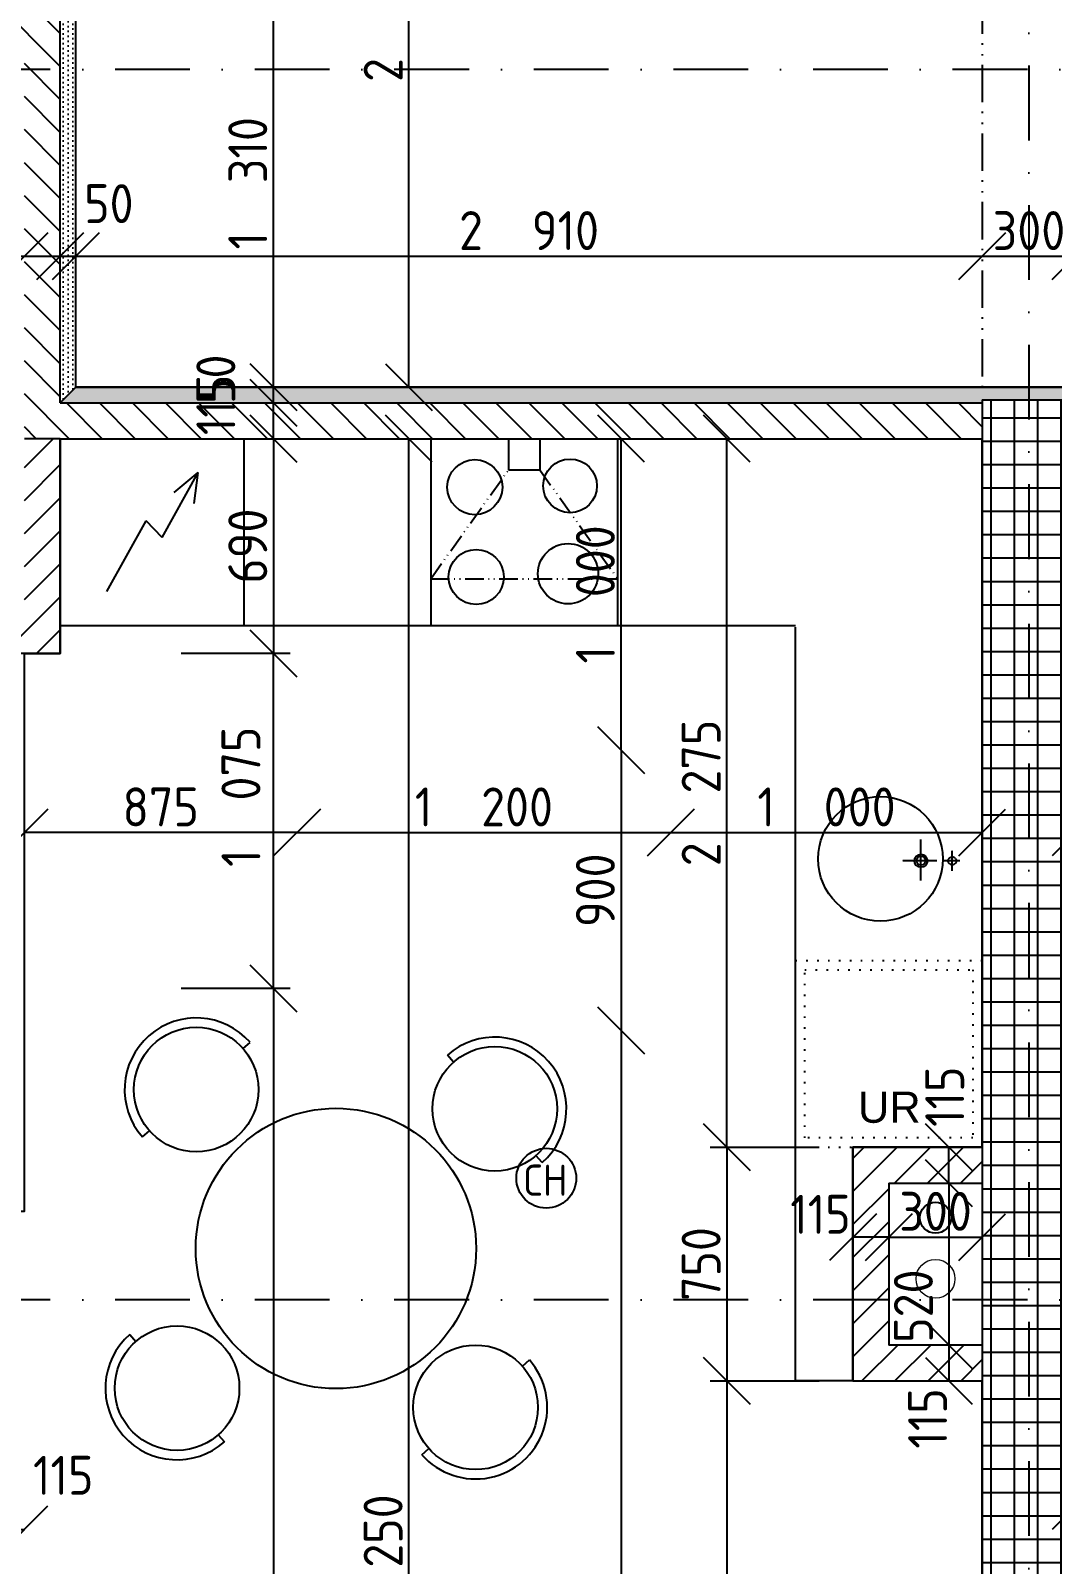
# Model space of a CAD drawing. Extents: x 4511820 to 5180432, y -1526536 to -944957.
# Drawn here: x 5112817 to 5116097, y -1295609 to -1290685 of the extents above; entities that cross this region are included whole.
import ezdxf

# ---------------------------------------------------------------- set-up
doc = ezdxf.new("R2010")
doc.units = 0
doc.header["$MEASUREMENT"] = 0
for name, pattern in [('ACAD_ISO07W100', [3.5, 0.5, -3]), ('ACAD_ISO12W100', [22, 12, -3, 0.5, -3, 0.5, -3]), ('BODKOCIARKOVANA_3', [5.6, 3, -1.3, 0, -1.3]), ('DASHED', [0.75, 0.5, -0.25])]:
    doc.linetypes.add(name, pattern=pattern)
doc.layers.get('0').update_dxf_attribs({"linetype": 'CONTINUOUS'})
doc.layers.get('Defpoints').update_dxf_attribs({"color": 61, "linetype": 'CONTINUOUS'})
for name, color, linetype in [('KÓTY', 4, 'CONTINUOUS'), ('MÚRY', 1, 'CONTINUOUS'), ('osi', 253, 'CONTINUOUS'), ('Plochy', 41, 'CONTINUOUS'), ('TENKÁ', 7, 'CONTINUOUS'), ('ZARIADENIE', 47, 'CONTINUOUS'), ('ZARIADENIE1', 145, 'CONTINUOUS'), ('ZZ-chladenie', 133, 'CONTINUOUS'), ('zz-vetr', 52, 'CONTINUOUS'), ('ŠRAFY', 82, 'CONTINUOUS')]:
    doc.layers.add(name, color=color, linetype=linetype)
doc.layers.add('zz-kanal-splaskova', color=37, linetype='CONTINUOUS', lineweight=18)
doc.styles.add('ARIAL', font='arial.ttf')
doc.styles.add('STYLE1', font='isocp.shx')
doc.dimstyles.new('STANDARD-50', dxfattribs={"dimtxt": 125, "dimasz": 150, "dimexe": 10, "dimexo": 200, "dimgap": 20, "dimtad": 1, "dimdsep": 46, "dimlunit": 6, "dimtxsty": 'STYLE1', "dimblk1": 'OBLIQUE', "dimblk2": 'OBLIQUE', "dimsah": 1, "dimcen": 2.5, "dimse1": 1, "dimse2": 1, "dimadec": 0, "dimazin": 0, "dimtfac": 1, "dimtmove": 1, "dimatfit": 3, "dimldrblk": 'OBLIQUE', "dimfxl": 1, "dimtolj": 1, "dimtzin": 0, "dimarcsym": 0})
pattern_1 = [(45, (515270.5, 128041), (-53.0330086, 53.0330086), [])]

# ---------------------------------------------------------------- blocks, each defined once
blk = doc.blocks.new('stol kruh')
at = {"layer": 'ZARIADENIE', "ltscale": 0.25}
for p, q in [((4441014, -1342243.9), (4441036.5, -1342224.1)), ((4441690.1, -1342287.3), (4441670.3, -1342264.8)), ((4440690.9, -1342527.6), (4440713.4, -1342507.8)), ((4441974.3, -1342610), (4441954.5, -1342587.5)), ((4440650.1, -1343161.8), (4440670, -1343184.3)), ((4441910.8, -1343263.8), (4441933.3, -1343244)), ((4440934.3, -1343484.5), (4440954.1, -1343507)), ((4441588.1, -1343548), (4441610.6, -1343528.2))]:
    blk.add_line(p, q, dxfattribs=at)
for centre, radius in [((4440863.7, -1342375.8), 200), ((4441822.3, -1342437.4), 200), ((4441312.2, -1342885.9), 450), ((4440802.1, -1343334.4), 200), ((4441760.7, -1343396), 200)]:
    blk.add_circle(centre, radius, dxfattribs=at)
for centre, start, end in [((4440863.7, -1342375.8), 41.2828, 221.2828), ((4441822.3, -1342437.4), 311.3675, 131.3675), ((4440802.1, -1343334.4), 131.3675, 311.3675), ((4441760.7, -1343396), 221.3675, 41.3675)]:
    blk.add_arc(centre, 230, start, end, dxfattribs=at)
blk = doc.blocks.new('_OBLIQUE')
at = {"color": 0, "linetype": 'ByBlock'}
blk.add_line((-0.5, -0.5), (0.5, 0.5), dxfattribs=at)
blk = doc.blocks.new('*D25079')
at = {"layer": 'Defpoints', "color": 0}
for p in [(5110547.5, -1291409.5), (5112797.5, -1291409.5), (5112797.5, -1291409.5)]:
    blk.add_point(p, dxfattribs=at)
at = {"layer": 'KÓTY', "color": 0, "lineweight": -2}
blk.add_line((5110547.5, -1291409.5), (5112797.5, -1291409.5), dxfattribs=at)
at = {"layer": 'KÓTY', "color": 0, "linetype": 'ByBlock', "lineweight": -2, "xscale": 150, "yscale": 150, "zscale": 150, "rotation": 180}
blk.add_blockref('_OBLIQUE', (5110547.5, -1291409.5), dxfattribs=at)
at = {"layer": 'KÓTY', "color": 0, "linetype": 'ByBlock', "lineweight": -2, "xscale": 150, "yscale": 150, "zscale": 150}
blk.add_blockref('_OBLIQUE', (5112797.5, -1291409.5), dxfattribs=at)
at = {"layer": 'KÓTY', "color": 0, "insert": (5111672.5, -1291327), "char_height": 125, "attachment_point": 5, "style": 'STYLE1'}
blk.add_mtext('\\A1;2ﾠ250', dxfattribs=at)
blk = doc.blocks.new('*D25080')
at = {"layer": 'Defpoints', "color": 0}
for p in [(5112797.5, -1291409.5), (5112912.5, -1291409.5), (5112912.5, -1291409.5)]:
    blk.add_point(p, dxfattribs=at)
at = {"layer": 'KÓTY', "color": 0, "lineweight": -2}
blk.add_line((5112797.5, -1291409.5), (5112912.5, -1291409.5), dxfattribs=at)
at = {"layer": 'KÓTY', "color": 0, "linetype": 'ByBlock', "lineweight": -2, "xscale": 150, "yscale": 150, "zscale": 150, "rotation": 180}
blk.add_blockref('_OBLIQUE', (5112797.5, -1291409.5), dxfattribs=at)
at = {"layer": 'KÓTY', "color": 0, "linetype": 'ByBlock', "lineweight": -2, "xscale": 150, "yscale": 150, "zscale": 150}
blk.add_blockref('_OBLIQUE', (5112912.5, -1291409.5), dxfattribs=at)
at = {"layer": 'KÓTY', "color": 0, "insert": (5112603, -1291272.5), "char_height": 125, "attachment_point": 5, "style": 'STYLE1'}
blk.add_mtext('\\A1;115', dxfattribs=at)
blk = doc.blocks.new('*D25081')
at = {"layer": 'Defpoints', "color": 0}
for p in [(5112912.5, -1291409.5), (5112962.5, -1291409.5), (5112962.5, -1291409.5)]:
    blk.add_point(p, dxfattribs=at)
at = {"layer": 'KÓTY', "color": 0, "lineweight": -2}
blk.add_line((5112912.5, -1291409.5), (5112962.5, -1291409.5), dxfattribs=at)
at = {"layer": 'KÓTY', "color": 0, "linetype": 'ByBlock', "lineweight": -2, "xscale": 150, "yscale": 150, "zscale": 150, "rotation": 180}
blk.add_blockref('_OBLIQUE', (5112912.5, -1291409.5), dxfattribs=at)
at = {"layer": 'KÓTY', "color": 0, "linetype": 'ByBlock', "lineweight": -2, "xscale": 150, "yscale": 150, "zscale": 150}
blk.add_blockref('_OBLIQUE', (5112962.5, -1291409.5), dxfattribs=at)
at = {"layer": 'KÓTY', "color": 0, "insert": (5113068.5, -1291240.5), "char_height": 125, "attachment_point": 5, "style": 'STYLE1'}
blk.add_mtext('\\A1;50', dxfattribs=at)
blk = doc.blocks.new('*D25082')
at = {"layer": 'Defpoints', "color": 0}
for p in [(5112962.5, -1291409.5), (5115872.5, -1291409.5), (5115872.5, -1291409.5)]:
    blk.add_point(p, dxfattribs=at)
at = {"layer": 'KÓTY', "color": 0, "lineweight": -2}
blk.add_line((5112962.5, -1291409.5), (5115872.5, -1291409.5), dxfattribs=at)
at = {"layer": 'KÓTY', "color": 0, "linetype": 'ByBlock', "lineweight": -2, "xscale": 150, "yscale": 150, "zscale": 150, "rotation": 180}
blk.add_blockref('_OBLIQUE', (5112962.5, -1291409.5), dxfattribs=at)
at = {"layer": 'KÓTY', "color": 0, "linetype": 'ByBlock', "lineweight": -2, "xscale": 150, "yscale": 150, "zscale": 150}
blk.add_blockref('_OBLIQUE', (5115872.5, -1291409.5), dxfattribs=at)
at = {"layer": 'KÓTY', "color": 0, "insert": (5114417.5, -1291327), "char_height": 125, "attachment_point": 5, "style": 'STYLE1'}
blk.add_mtext('\\A1;2ﾠ910', dxfattribs=at)
blk = doc.blocks.new('*D25083')
at = {"layer": 'Defpoints', "color": 0}
for p in [(5115872.5, -1291409.5), (5116172.5, -1291409.5), (5116172.5, -1291409.5)]:
    blk.add_point(p, dxfattribs=at)
at = {"layer": 'KÓTY', "color": 0, "lineweight": -2}
blk.add_line((5115872.5, -1291409.5), (5116172.5, -1291409.5), dxfattribs=at)
at = {"layer": 'KÓTY', "color": 0, "linetype": 'ByBlock', "lineweight": -2, "xscale": 150, "yscale": 150, "zscale": 150, "rotation": 180}
blk.add_blockref('_OBLIQUE', (5115872.5, -1291409.5), dxfattribs=at)
at = {"layer": 'KÓTY', "color": 0, "linetype": 'ByBlock', "lineweight": -2, "xscale": 150, "yscale": 150, "zscale": 150}
blk.add_blockref('_OBLIQUE', (5116172.5, -1291409.5), dxfattribs=at)
at = {"layer": 'KÓTY', "color": 0, "insert": (5116022.5, -1291327), "char_height": 125, "attachment_point": 5, "style": 'STYLE1'}
blk.add_mtext('\\A1;300', dxfattribs=at)
blk = doc.blocks.new('*D25140')
at = {"layer": 'Defpoints', "color": 0}
for p in [(5114031.5, -1291995.2), (5114868.5, -1291995.2), (5114868.5, -1299245.2)]:
    blk.add_point(p, dxfattribs=at)
at = {"layer": 'KÓTY', "color": 0, "lineweight": -2}
blk.add_line((5114031.5, -1299245.2), (5114031.5, -1291995.2), dxfattribs=at)
at = {"layer": 'KÓTY', "color": 0, "linetype": 'ByBlock', "lineweight": -2, "xscale": 150, "yscale": 150, "zscale": 150}
for p, rotation in [((5114031.5, -1291995.2), 90), ((5114031.5, -1299245.2), 270)]:
    blk.add_blockref('_OBLIQUE', p, dxfattribs=dict(at, rotation=rotation))
at = {"layer": 'KÓTY', "color": 0, "insert": (5113949, -1295620.2), "char_height": 125, "attachment_point": 5, "rotation": 90, "style": 'STYLE1'}
blk.add_mtext('\\A1;7ﾠ250', dxfattribs=at)
blk = doc.blocks.new('*D25141')
at = {"layer": 'Defpoints', "color": 0}
for p in [(5114031.5, -1289385.2), (5114031.5, -1289385.2), (5114031.5, -1291830.2)]:
    blk.add_point(p, dxfattribs=at)
at = {"layer": 'KÓTY', "color": 0, "lineweight": -2}
blk.add_line((5114031.5, -1291830.2), (5114031.5, -1289385.2), dxfattribs=at)
at = {"layer": 'KÓTY', "color": 0, "linetype": 'ByBlock', "lineweight": -2, "xscale": 150, "yscale": 150, "zscale": 150}
for p, rotation in [((5114031.5, -1289385.2), 90), ((5114031.5, -1291830.2), 270)]:
    blk.add_blockref('_OBLIQUE', p, dxfattribs=dict(at, rotation=rotation))
at = {"layer": 'KÓTY', "color": 0, "insert": (5113949, -1290607.7), "char_height": 125, "attachment_point": 5, "rotation": 90, "style": 'STYLE1'}
blk.add_mtext('\\A1;2ﾠ445', dxfattribs=at)
blk = doc.blocks.new('*D25155')
at = {"layer": 'Defpoints', "color": 0}
for p in [(5112750, -1293760.2), (5112870, -1299245.2), (5113597, -1299245.2)]:
    blk.add_point(p, dxfattribs=at)
at = {"layer": 'KÓTY', "color": 0, "lineweight": -2}
blk.add_line((5113597, -1293760.2), (5113597, -1299245.2), dxfattribs=at)
at = {"layer": 'KÓTY', "color": 0, "linetype": 'ByBlock', "lineweight": -2, "xscale": 150, "yscale": 150, "zscale": 150}
for p, rotation in [((5113597, -1293760.2), 90), ((5113597, -1299245.2), 270)]:
    blk.add_blockref('_OBLIQUE', p, dxfattribs=dict(at, rotation=rotation))
at = {"layer": 'KÓTY', "color": 0, "insert": (5113514.5, -1296502.7), "char_height": 125, "attachment_point": 5, "rotation": 90, "style": 'STYLE1'}
blk.add_mtext('\\A1;5ﾠ485', dxfattribs=at)
blk = doc.blocks.new('*D25156')
at = {"layer": 'Defpoints', "color": 0}
for p in [(5112797.5, -1292685.2), (5113597, -1292685.2), (5112797.5, -1293760.2)]:
    blk.add_point(p, dxfattribs=at)
at = {"layer": 'KÓTY', "color": 0, "lineweight": -2}
blk.add_line((5113597, -1293760.2), (5113597, -1292685.2), dxfattribs=at)
at = {"layer": 'KÓTY', "color": 0, "linetype": 'ByBlock', "lineweight": -2, "xscale": 150, "yscale": 150, "zscale": 150}
for p, rotation in [((5113597, -1292685.2), 90), ((5113597, -1293760.2), 270)]:
    blk.add_blockref('_OBLIQUE', p, dxfattribs=dict(at, rotation=rotation))
at = {"layer": 'KÓTY', "color": 0, "insert": (5113492.5, -1293145), "char_height": 125, "attachment_point": 5, "rotation": 90, "style": 'STYLE1'}
blk.add_mtext('\\A1;1ﾠ075', dxfattribs=at)
blk = doc.blocks.new('*D25157')
at = {"layer": 'Defpoints', "color": 0}
for p in [(5112912.5, -1291995.2), (5112912.5, -1292685.2), (5113597, -1292685.2)]:
    blk.add_point(p, dxfattribs=at)
at = {"layer": 'KÓTY', "color": 0, "lineweight": -2}
blk.add_line((5113597, -1291995.2), (5113597, -1292685.2), dxfattribs=at)
at = {"layer": 'KÓTY', "color": 0, "linetype": 'ByBlock', "lineweight": -2, "xscale": 150, "yscale": 150, "zscale": 150}
for p, rotation in [((5113597, -1291995.2), 90), ((5113597, -1292685.2), 270)]:
    blk.add_blockref('_OBLIQUE', p, dxfattribs=dict(at, rotation=rotation))
at = {"layer": 'KÓTY', "color": 0, "insert": (5113514.5, -1292340.2), "char_height": 125, "attachment_point": 5, "rotation": 90, "style": 'STYLE1'}
blk.add_mtext('\\A1;690', dxfattribs=at)
blk = doc.blocks.new('*D25158')
at = {"layer": 'Defpoints', "color": 0}
for p in [(5113597, -1291880.2), (5113597, -1291880.2), (5113597, -1291995.2)]:
    blk.add_point(p, dxfattribs=at)
at = {"layer": 'KÓTY', "color": 0, "lineweight": -2}
blk.add_line((5113597, -1291995.2), (5113597, -1291880.2), dxfattribs=at)
at = {"layer": 'KÓTY', "color": 0, "linetype": 'ByBlock', "lineweight": -2, "xscale": 150, "yscale": 150, "zscale": 150}
for p, rotation in [((5113597, -1291880.2), 90), ((5113597, -1291995.2), 270)]:
    blk.add_blockref('_OBLIQUE', p, dxfattribs=dict(at, rotation=rotation))
at = {"layer": 'KÓTY', "color": 0, "insert": (5113412, -1291886.9), "char_height": 125, "attachment_point": 5, "rotation": 90, "style": 'STYLE1'}
blk.add_mtext('\\A1;115', dxfattribs=at)
blk = doc.blocks.new('*D25159')
at = {"layer": 'Defpoints', "color": 0}
for p in [(5113597, -1291830.2), (5113597, -1291830.2), (5113597, -1291880.2)]:
    blk.add_point(p, dxfattribs=at)
at = {"layer": 'KÓTY', "color": 0, "lineweight": -2}
blk.add_line((5113597, -1291880.2), (5113597, -1291830.2), dxfattribs=at)
at = {"layer": 'KÓTY', "color": 0, "linetype": 'ByBlock', "lineweight": -2, "xscale": 150, "yscale": 150, "zscale": 150}
for p, rotation in [((5113597, -1291830.2), 90), ((5113597, -1291880.2), 270)]:
    blk.add_blockref('_OBLIQUE', p, dxfattribs=dict(at, rotation=rotation))
at = {"layer": 'KÓTY', "color": 0, "insert": (5113412, -1291804.4), "char_height": 125, "attachment_point": 5, "rotation": 90, "style": 'STYLE1'}
blk.add_mtext('\\A1;50', dxfattribs=at)
blk = doc.blocks.new('*D25160')
at = {"layer": 'Defpoints', "color": 0}
for p in [(5115299.5, -1294270.2), (5115052.5, -1295020.2), (5115299.5, -1295020.2)]:
    blk.add_point(p, dxfattribs=at)
at = {"layer": 'KÓTY', "color": 0, "lineweight": -2}
blk.add_line((5115052.5, -1294270.2), (5115052.5, -1295020.2), dxfattribs=at)
at = {"layer": 'KÓTY', "color": 0, "linetype": 'ByBlock', "lineweight": -2, "xscale": 150, "yscale": 150, "zscale": 150}
for p, rotation in [((5115052.5, -1294270.2), 90), ((5115052.5, -1295020.2), 270)]:
    blk.add_blockref('_OBLIQUE', p, dxfattribs=dict(at, rotation=rotation))
at = {"layer": 'KÓTY', "color": 0, "insert": (5114970, -1294645.2), "char_height": 125, "attachment_point": 5, "rotation": 90, "style": 'STYLE1'}
blk.add_mtext('\\A1;750', dxfattribs=at)
blk = doc.blocks.new('*D25161')
at = {"layer": 'Defpoints', "color": 0}
for p in [(5115457.5, -1295020.2), (5115052.5, -1299245.2), (5115457.5, -1299245.2)]:
    blk.add_point(p, dxfattribs=at)
at = {"layer": 'KÓTY', "color": 0, "lineweight": -2}
blk.add_line((5115052.5, -1295020.2), (5115052.5, -1299245.2), dxfattribs=at)
at = {"layer": 'KÓTY', "color": 0, "linetype": 'ByBlock', "lineweight": -2, "xscale": 150, "yscale": 150, "zscale": 150}
for p, rotation in [((5115052.5, -1295020.2), 90), ((5115052.5, -1299245.2), 270)]:
    blk.add_blockref('_OBLIQUE', p, dxfattribs=dict(at, rotation=rotation))
at = {"layer": 'KÓTY', "color": 0, "insert": (5114970, -1297132.7), "char_height": 125, "attachment_point": 5, "rotation": 90, "style": 'STYLE1'}
blk.add_mtext('\\A1;4ﾠ225', dxfattribs=at)
blk = doc.blocks.new('*D25162')
at = {"layer": 'Defpoints', "color": 0}
for p in [(5115052.5, -1291995.2), (5115457.5, -1291995.2), (5115457.5, -1294270.2)]:
    blk.add_point(p, dxfattribs=at)
at = {"layer": 'KÓTY', "color": 0, "lineweight": -2}
blk.add_line((5115052.5, -1294270.2), (5115052.5, -1291995.2), dxfattribs=at)
at = {"layer": 'KÓTY', "color": 0, "linetype": 'ByBlock', "lineweight": -2, "xscale": 150, "yscale": 150, "zscale": 150}
for p, rotation in [((5115052.5, -1291995.2), 90), ((5115052.5, -1294270.2), 270)]:
    blk.add_blockref('_OBLIQUE', p, dxfattribs=dict(at, rotation=rotation))
at = {"layer": 'KÓTY', "color": 0, "insert": (5114970, -1293132.7), "char_height": 125, "attachment_point": 5, "rotation": 90, "style": 'STYLE1'}
blk.add_mtext('\\A1;2ﾠ275', dxfattribs=at)
blk = doc.blocks.new('*D25163')
at = {"layer": 'Defpoints', "color": 0}
for p in [(5112962.5, -1290520.2), (5113597, -1290520.2), (5112962.5, -1291830.2)]:
    blk.add_point(p, dxfattribs=at)
at = {"layer": 'KÓTY', "color": 0, "lineweight": -2}
blk.add_line((5113597, -1291830.2), (5113597, -1290520.2), dxfattribs=at)
at = {"layer": 'KÓTY', "color": 0, "linetype": 'ByBlock', "lineweight": -2, "xscale": 150, "yscale": 150, "zscale": 150}
for p, rotation in [((5113597, -1290520.2), 90), ((5113597, -1291830.2), 270)]:
    blk.add_blockref('_OBLIQUE', p, dxfattribs=dict(at, rotation=rotation))
at = {"layer": 'KÓTY', "color": 0, "insert": (5113514.5, -1291175.2), "char_height": 125, "attachment_point": 5, "rotation": 90, "style": 'STYLE1'}
blk.add_mtext('\\A1;1ﾠ310', dxfattribs=at)
blk = doc.blocks.new('*D25165')
at = {"layer": 'Defpoints', "color": 0}
for p in [(5115572.5, -1294385.2), (5115872.5, -1294385.2), (5115872.5, -1294558.5)]:
    blk.add_point(p, dxfattribs=at)
at = {"layer": 'KÓTY', "color": 0, "lineweight": -2}
blk.add_line((5115572.5, -1294558.5), (5115872.5, -1294558.5), dxfattribs=at)
at = {"layer": 'KÓTY', "color": 0, "linetype": 'ByBlock', "lineweight": -2, "xscale": 150, "yscale": 150, "zscale": 150, "rotation": 180}
blk.add_blockref('_OBLIQUE', (5115572.5, -1294558.5), dxfattribs=at)
at = {"layer": 'KÓTY', "color": 0, "linetype": 'ByBlock', "lineweight": -2, "xscale": 150, "yscale": 150, "zscale": 150}
blk.add_blockref('_OBLIQUE', (5115872.5, -1294558.5), dxfattribs=at)
at = {"layer": 'KÓTY', "color": 0, "insert": (5115722.5, -1294476), "char_height": 125, "attachment_point": 5, "style": 'STYLE1'}
blk.add_mtext('\\A1;300', dxfattribs=at)
blk = doc.blocks.new('*D25166')
at = {"layer": 'Defpoints', "color": 0}
for p in [(5115572.5, -1294385.2), (5115572.5, -1294905.2), (5115765, -1294905.2)]:
    blk.add_point(p, dxfattribs=at)
at = {"layer": 'KÓTY', "color": 0, "lineweight": -2}
blk.add_line((5115765, -1294385.2), (5115765, -1294905.2), dxfattribs=at)
at = {"layer": 'KÓTY', "color": 0, "linetype": 'ByBlock', "lineweight": -2, "xscale": 150, "yscale": 150, "zscale": 150}
for p, rotation in [((5115765, -1294385.2), 90), ((5115765, -1294905.2), 270)]:
    blk.add_blockref('_OBLIQUE', p, dxfattribs=dict(at, rotation=rotation))
at = {"layer": 'KÓTY', "color": 0, "insert": (5115651.5, -1294780.5), "char_height": 125, "attachment_point": 5, "rotation": 90, "style": 'STYLE1'}
blk.add_mtext('\\A1;520', dxfattribs=at)
blk = doc.blocks.new('*D25167')
at = {"layer": 'Defpoints', "color": 0}
for p in [(5115457.5, -1294558.5), (5115457.5, -1294558.5), (5115572.5, -1294558.5)]:
    blk.add_point(p, dxfattribs=at)
at = {"layer": 'KÓTY', "color": 0, "lineweight": -2}
blk.add_line((5115572.5, -1294558.5), (5115457.5, -1294558.5), dxfattribs=at)
at = {"layer": 'KÓTY', "color": 0, "linetype": 'ByBlock', "lineweight": -2, "xscale": 150, "yscale": 150, "zscale": 150, "rotation": 180}
blk.add_blockref('_OBLIQUE', (5115457.5, -1294558.5), dxfattribs=at)
at = {"layer": 'KÓTY', "color": 0, "linetype": 'ByBlock', "lineweight": -2, "xscale": 150, "yscale": 150, "zscale": 150}
blk.add_blockref('_OBLIQUE', (5115572.5, -1294558.5), dxfattribs=at)
at = {"layer": 'KÓTY', "color": 0, "insert": (5115353, -1294485.5), "char_height": 125, "attachment_point": 5, "style": 'STYLE1'}
blk.add_mtext('\\A1;115', dxfattribs=at)
blk = doc.blocks.new('*D25168')
at = {"layer": 'Defpoints', "color": 0}
for p in [(5115572.5, -1294905.2), (5115572.5, -1295020.2), (5115765, -1295020.2)]:
    blk.add_point(p, dxfattribs=at)
at = {"layer": 'KÓTY', "color": 0, "lineweight": -2}
blk.add_line((5115765, -1294905.2), (5115765, -1295020.2), dxfattribs=at)
at = {"layer": 'KÓTY', "color": 0, "linetype": 'ByBlock', "lineweight": -2, "xscale": 150, "yscale": 150, "zscale": 150}
for p, rotation in [((5115765, -1294905.2), 90), ((5115765, -1295020.2), 270)]:
    blk.add_blockref('_OBLIQUE', p, dxfattribs=dict(at, rotation=rotation))
at = {"layer": 'KÓTY', "color": 0, "insert": (5115697, -1295141), "char_height": 125, "attachment_point": 5, "rotation": 90, "style": 'STYLE1'}
blk.add_mtext('\\A1;115', dxfattribs=at)
blk = doc.blocks.new('*D25169')
at = {"layer": 'Defpoints', "color": 0}
for p in [(5115765, -1294270.2), (5115765, -1294270.2), (5115765, -1294385.2)]:
    blk.add_point(p, dxfattribs=at)
at = {"layer": 'KÓTY', "color": 0, "lineweight": -2}
blk.add_line((5115765, -1294385.2), (5115765, -1294270.2), dxfattribs=at)
at = {"layer": 'KÓTY', "color": 0, "linetype": 'ByBlock', "lineweight": -2, "xscale": 150, "yscale": 150, "zscale": 150}
for p, rotation in [((5115765, -1294270.2), 90), ((5115765, -1294385.2), 270)]:
    blk.add_blockref('_OBLIQUE', p, dxfattribs=dict(at, rotation=rotation))
at = {"layer": 'KÓTY', "color": 0, "insert": (5115752, -1294108), "char_height": 125, "attachment_point": 5, "rotation": 90, "style": 'STYLE1'}
blk.add_mtext('\\A1;115', dxfattribs=at)
blk = doc.blocks.new('*D25170')
at = {"layer": 'Defpoints', "color": 0}
for p in [(5113672.5, -1292783.7), (5114872.5, -1292783.7), (5114872.5, -1293260)]:
    blk.add_point(p, dxfattribs=at)
at = {"layer": 'KÓTY', "color": 0, "lineweight": -2}
blk.add_line((5113672.5, -1293260), (5114872.5, -1293260), dxfattribs=at)
at = {"layer": 'KÓTY', "color": 0, "linetype": 'ByBlock', "lineweight": -2, "xscale": 150, "yscale": 150, "zscale": 150, "rotation": 180}
blk.add_blockref('_OBLIQUE', (5113672.5, -1293260), dxfattribs=at)
at = {"layer": 'KÓTY', "color": 0, "linetype": 'ByBlock', "lineweight": -2, "xscale": 150, "yscale": 150, "zscale": 150}
blk.add_blockref('_OBLIQUE', (5114872.5, -1293260), dxfattribs=at)
at = {"layer": 'KÓTY', "color": 0, "insert": (5114272.5, -1293177.5), "char_height": 125, "attachment_point": 5, "style": 'STYLE1'}
blk.add_mtext('\\A1;1ﾠ200', dxfattribs=at)
blk = doc.blocks.new('*D25171')
at = {"layer": 'Defpoints', "color": 0}
for p in [(5113672.5, -1292995.2), (5113672.5, -1293895.2), (5114713, -1293895.2)]:
    blk.add_point(p, dxfattribs=at)
at = {"layer": 'KÓTY', "color": 0, "lineweight": -2}
blk.add_line((5114713, -1292995.2), (5114713, -1293895.2), dxfattribs=at)
at = {"layer": 'KÓTY', "color": 0, "linetype": 'ByBlock', "lineweight": -2, "xscale": 150, "yscale": 150, "zscale": 150}
for p, rotation in [((5114713, -1292995.2), 90), ((5114713, -1293895.2), 270)]:
    blk.add_blockref('_OBLIQUE', p, dxfattribs=dict(at, rotation=rotation))
at = {"layer": 'KÓTY', "color": 0, "insert": (5114630.5, -1293445.2), "char_height": 125, "attachment_point": 5, "rotation": 90, "style": 'STYLE1'}
blk.add_mtext('\\A1;900', dxfattribs=at)
blk = doc.blocks.new('*D25172')
at = {"layer": 'Defpoints', "color": 0}
for p in [(5112797.5, -1293260), (5112797.5, -1293260), (5113672.5, -1293260)]:
    blk.add_point(p, dxfattribs=at)
at = {"layer": 'KÓTY', "color": 0, "lineweight": -2}
blk.add_line((5113672.5, -1293260), (5112797.5, -1293260), dxfattribs=at)
at = {"layer": 'KÓTY', "color": 0, "linetype": 'ByBlock', "lineweight": -2, "xscale": 150, "yscale": 150, "zscale": 150, "rotation": 180}
blk.add_blockref('_OBLIQUE', (5112797.5, -1293260), dxfattribs=at)
at = {"layer": 'KÓTY', "color": 0, "linetype": 'ByBlock', "lineweight": -2, "xscale": 150, "yscale": 150, "zscale": 150}
blk.add_blockref('_OBLIQUE', (5113672.5, -1293260), dxfattribs=at)
at = {"layer": 'KÓTY', "color": 0, "insert": (5113235, -1293177.5), "char_height": 125, "attachment_point": 5, "style": 'STYLE1'}
blk.add_mtext('\\A1;875', dxfattribs=at)
blk = doc.blocks.new('*D25173')
at = {"layer": 'Defpoints', "color": 0}
for p in [(5114872.5, -1293260), (5115872.5, -1293260), (5115872.5, -1293260)]:
    blk.add_point(p, dxfattribs=at)
at = {"layer": 'KÓTY', "color": 0, "lineweight": -2}
blk.add_line((5114872.5, -1293260), (5115872.5, -1293260), dxfattribs=at)
at = {"layer": 'KÓTY', "color": 0, "linetype": 'ByBlock', "lineweight": -2, "xscale": 150, "yscale": 150, "zscale": 150, "rotation": 180}
blk.add_blockref('_OBLIQUE', (5114872.5, -1293260), dxfattribs=at)
at = {"layer": 'KÓTY', "color": 0, "linetype": 'ByBlock', "lineweight": -2, "xscale": 150, "yscale": 150, "zscale": 150}
blk.add_blockref('_OBLIQUE', (5115872.5, -1293260), dxfattribs=at)
at = {"layer": 'KÓTY', "color": 0, "insert": (5115372.5, -1293177.5), "char_height": 125, "attachment_point": 5, "style": 'STYLE1'}
blk.add_mtext('\\A1;1ﾠ000', dxfattribs=at)
blk = doc.blocks.new('*D25174')
at = {"layer": 'Defpoints', "color": 0}
for p in [(5114872.5, -1293895.2), (5114713, -1299245.2), (5114872.5, -1299245.2)]:
    blk.add_point(p, dxfattribs=at)
at = {"layer": 'KÓTY', "color": 0, "lineweight": -2}
blk.add_line((5114713, -1293895.2), (5114713, -1299245.2), dxfattribs=at)
at = {"layer": 'KÓTY', "color": 0, "linetype": 'ByBlock', "lineweight": -2, "xscale": 150, "yscale": 150, "zscale": 150}
for p, rotation in [((5114713, -1293895.2), 90), ((5114713, -1299245.2), 270)]:
    blk.add_blockref('_OBLIQUE', p, dxfattribs=dict(at, rotation=rotation))
at = {"layer": 'KÓTY', "color": 0, "insert": (5114630.5, -1296570.2), "char_height": 125, "attachment_point": 5, "rotation": 90, "style": 'STYLE1'}
blk.add_mtext('\\A1;5ﾠ350', dxfattribs=at)
blk = doc.blocks.new('*D25175')
at = {"layer": 'Defpoints', "color": 0}
for p in [(5114713, -1291995.2), (5114872.5, -1291995.2), (5114872.5, -1292995.2)]:
    blk.add_point(p, dxfattribs=at)
at = {"layer": 'KÓTY', "color": 0, "lineweight": -2}
blk.add_line((5114713, -1292995.2), (5114713, -1291995.2), dxfattribs=at)
at = {"layer": 'KÓTY', "color": 0, "linetype": 'ByBlock', "lineweight": -2, "xscale": 150, "yscale": 150, "zscale": 150}
for p, rotation in [((5114713, -1291995.2), 90), ((5114713, -1292995.2), 270)]:
    blk.add_blockref('_OBLIQUE', p, dxfattribs=dict(at, rotation=rotation))
at = {"layer": 'KÓTY', "color": 0, "insert": (5114630.5, -1292495.2), "char_height": 125, "attachment_point": 5, "rotation": 90, "style": 'STYLE1'}
blk.add_mtext('\\A1;1ﾠ000', dxfattribs=at)
blk = doc.blocks.new('*D25206')
at = {"layer": 'Defpoints', "color": 0}
for p in [(5116172.5, -1294860.2), (5119262.5, -1294860.2), (5116172.5, -1295422)]:
    blk.add_point(p, dxfattribs=at)
at = {"layer": 'KÓTY', "color": 0, "lineweight": -2}
blk.add_line((5119262.5, -1295422), (5116172.5, -1295422), dxfattribs=at)
at = {"layer": 'KÓTY', "color": 0, "linetype": 'ByBlock', "lineweight": -2, "xscale": 150, "yscale": 150, "zscale": 150, "rotation": 180}
blk.add_blockref('_OBLIQUE', (5116172.5, -1295422), dxfattribs=at)
at = {"layer": 'KÓTY', "color": 0, "linetype": 'ByBlock', "lineweight": -2, "xscale": 150, "yscale": 150, "zscale": 150}
blk.add_blockref('_OBLIQUE', (5119262.5, -1295422), dxfattribs=at)
at = {"layer": 'KÓTY', "color": 0, "insert": (5117717.5, -1295339.5), "char_height": 125, "attachment_point": 5, "style": 'STYLE1'}
blk.add_mtext('\\A1;3ﾠ090', dxfattribs=at)
blk = doc.blocks.new('*D25245')
at = {"layer": 'Defpoints', "color": 0}
for p in [(5116172.5, -1293260), (5116172.5, -1293260), (5119262.5, -1293260)]:
    blk.add_point(p, dxfattribs=at)
at = {"layer": 'KÓTY', "color": 0, "lineweight": -2}
blk.add_line((5119262.5, -1293260), (5116172.5, -1293260), dxfattribs=at)
at = {"layer": 'KÓTY', "color": 0, "linetype": 'ByBlock', "lineweight": -2, "xscale": 150, "yscale": 150, "zscale": 150, "rotation": 180}
blk.add_blockref('_OBLIQUE', (5116172.5, -1293260), dxfattribs=at)
at = {"layer": 'KÓTY', "color": 0, "linetype": 'ByBlock', "lineweight": -2, "xscale": 150, "yscale": 150, "zscale": 150}
blk.add_blockref('_OBLIQUE', (5119262.5, -1293260), dxfattribs=at)
at = {"layer": 'KÓTY', "color": 0, "insert": (5117717.5, -1293177.5), "char_height": 125, "attachment_point": 5, "style": 'STYLE1'}
blk.add_mtext('\\A1;3ﾠ090', dxfattribs=at)
blk = doc.blocks.new('*D25653')
at = {"layer": 'Defpoints', "color": 0}
for p in [(5112682.5, -1294475.2), (5112797.5, -1294475.2), (5112797.5, -1295497)]:
    blk.add_point(p, dxfattribs=at)
at = {"layer": 'KÓTY', "color": 0, "lineweight": -2}
blk.add_line((5112682.5, -1295497), (5112797.5, -1295497), dxfattribs=at)
at = {"layer": 'KÓTY', "color": 0, "linetype": 'ByBlock', "lineweight": -2, "xscale": 150, "yscale": 150, "zscale": 150, "rotation": 180}
blk.add_blockref('_OBLIQUE', (5112682.5, -1295497), dxfattribs=at)
at = {"layer": 'KÓTY', "color": 0, "linetype": 'ByBlock', "lineweight": -2, "xscale": 150, "yscale": 150, "zscale": 150}
blk.add_blockref('_OBLIQUE', (5112797.5, -1295497), dxfattribs=at)
at = {"layer": 'KÓTY', "color": 0, "insert": (5112922, -1295323.5), "char_height": 125, "attachment_point": 5, "style": 'STYLE1'}
blk.add_mtext('\\A1;115', dxfattribs=at)

msp = doc.modelspace()

# ---------------------------------------------------------------- hatches: boundary and pattern name
at = {"layer": 'ŠRAFY', "ltscale": 0.25}
h = msp.add_hatch(dxfattribs=at)
h.set_pattern_fill('ANSI31', color=256, scale=600, angle=90, style=0)
h.set_pattern_definition([(135, (-2904913.184, 46881.926), (-53.0330086, -53.0330086), [])])
h.paths.add_polyline_path([(5109532.5, -1290170.191), (5110432.5, -1290170.191), (5110432.5, -1290570.191), (5110432.5, -1290685.191), (5110547.5, -1290685.191), (5112797.5, -1290685.191), (5112797.5, -1291995.191), (5112912.5, -1291995.191), (5115872.5, -1291995.191), (5115872.5, -1291880.191), (5112912.5, -1291880.191), (5112912.5, -1290570.191), (5110547.5, -1290570.191), (5110547.5, -1290055.191), (5109532.5, -1290055.191)])
at = {"layer": 'ŠRAFY'}
h = msp.add_hatch(dxfattribs=at)
h.set_pattern_fill('DOTS', color=256, scale=250, angle=90)
h.set_pattern_definition([(90, (9e-09, -175781), (-15.625, 7.8125), [0, -15.625])])
h.paths.add_polyline_path([(5112912.5, -1291880.191), (5112962.5, -1291830.191), (5112962.5, -1290520.191), (5112912.5, -1290570.191)])
h = msp.add_hatch(dxfattribs=at)
h.set_pattern_fill('DOTS', color=256, scale=250, angle=90)
h.set_pattern_definition([(90, (9e-09, -175781), (-15.625, 7.8125), [0, -15.625])])
h.paths.add_polyline_path([(5112962.5, -1291830.191), (5112912.5, -1291880.191), (5115872.5, -1291880.191), (5115872.5, -1291870.191), (5116172.5, -1291870.191), (5116172.5, -1291830.191), (5115872.5, -1291830.191)])
at = {"layer": 'ŠRAFY', "ltscale": 0.25}
h = msp.add_hatch(dxfattribs=at)
h.set_pattern_fill('ANSI37', color=256, scale=600, angle=45)
h.set_pattern_definition([(90, (-3307273.674, 493071.734), (-75, 1e-14), []), (180, (-3307273.674, 493071.734), (-1e-14, -75), [])])
h.paths.add_polyline_path([(5116172.5, -1298010.191), (5116172.5, -1291870.191), (5115872.5, -1291870.191), (5115872.5, -1291880.191), (5115872.5, -1291995.191), (5115872.5, -1294270.191), (5115872.5, -1294385.191), (5115872.5, -1294905.191), (5115872.5, -1295020.191), (5115872.5, -1299245.191), (5116172.5, -1299245.191)])
h = msp.add_hatch(dxfattribs=at)
h.set_pattern_fill('ANSI31', color=256, scale=600, style=0)
h.set_pattern_definition(pattern_1)
h.paths.add_polyline_path([(5111997.5, -1292570.191), (5111907.5, -1292570.191), (5111897.5, -1292570.191), (5111897.5, -1292685.191), (5111907.5, -1292685.191), (5112912.5, -1292685.191), (5112912.5, -1292595.191), (5112912.5, -1291995.191), (5112797.5, -1291995.191), (5112797.5, -1292570.191)])
h = msp.add_hatch(dxfattribs=at)
h.set_pattern_fill('ANSI31', color=256, scale=600, style=0)
h.set_pattern_definition(pattern_1)
h.paths.add_polyline_path([(5115572.5, -1294905.191), (5115572.5, -1294385.191), (5115872.5, -1294385.191), (5115872.5, -1294270.191), (5115457.5, -1294270.191), (5115457.5, -1295020.191), (5115872.5, -1295020.191), (5115872.5, -1294905.191), (5115652.5, -1294905.191)])

# ---------------------------------------------------------------- linework, layer by layer
at = {"layer": 'KÓTY'}
msp.add_line((5112962.5, -1291830.191), (5112912.5, -1291880.191), dxfattribs=at)
at = {"layer": 'KÓTY', "ltscale": 0.25}
for p, q in [((5113650.403, -1292685.191), (5113300.403, -1292685.191)), ((5113650.403, -1293760.191), (5113300.403, -1293760.191))]:
    msp.add_line(p, q, dxfattribs=at)
at = {"layer": 'KÓTY', "ltscale": 25}
for p, q in [((5114999.097, -1294270.191), (5115349.097, -1294270.191)), ((5114999.097, -1295020.191), (5115349.097, -1295020.191))]:
    msp.add_line(p, q, dxfattribs=at)
at = {"layer": 'MÚRY'}
for p, q in [((5112962.5, -1291830.191), (5112962.5, -1290520.191)), ((5112962.5, -1291830.191), (5116172.5, -1291830.191)), ((5112912.5, -1291995.191), (5115872.5, -1291995.191)), ((5115872.5, -1294905.191), (5115572.5, -1294905.191)), ((5115872.5, -1294905.191), (5115652.5, -1294905.191)), ((5115872.5, -1299245.191), (5115872.5, -1295020.191))]:
    msp.add_line(p, q, dxfattribs=at)
at = {"layer": 'MÚRY', "ltscale": 0.25}
for p, q in [((5112912.5, -1291995.191), (5112912.5, -1292685.191)), ((5115872.5, -1294270.191), (5115872.5, -1291995.191)), ((5112912.5, -1292685.191), (5111897.5, -1292685.191)), ((5115457.5, -1294270.191), (5115872.5, -1294270.191)), ((5115457.5, -1295020.191), (5115457.5, -1294270.191)), ((5115572.5, -1294385.191), (5115872.5, -1294385.191)), ((5115572.5, -1294385.191), (5115572.5, -1294905.191)), ((5115872.5, -1294385.191), (5115872.5, -1294905.191)), ((5115457.5, -1295020.191), (5115872.5, -1295020.191))]:
    msp.add_line(p, q, dxfattribs=at)
at = {"layer": 'osi', "linetype": 'BODKOCIARKOVANA_3', "ltscale": 80}
for p, q in [((5116022.5, -1284972.097), (5116022.5, -1316900)), ((5157242.5, -1290810.191), (5093572.5, -1290810.191)), ((5157242.5, -1294760.191), (5093572.5, -1294760.191))]:
    msp.add_line(p, q, dxfattribs=at)
at = {"layer": 'Plochy'}
for points in [[(5109532.5, -1290005.191), (5109532.5, -1288750.191), (5112982.5, -1288750.191), (5112982.5, -1289385.191), (5115872.5, -1289385.191), (5115872.5, -1290575.191), (5116172.5, -1290575.191), (5116172.5, -1291830.191), (5112962.5, -1291830.191), (5112962.5, -1290520.191), (5110597.5, -1290520.191), (5110597.5, -1290005.191)], [(5109532.5, -1298010.191), (5109532.5, -1294475.191), (5111532.5, -1294475.191), (5111532.5, -1293875.191), (5112682.5, -1293875.191), (5112682.5, -1294475.191), (5112797.5, -1294475.191), (5112797.5, -1292685.191), (5112912.5, -1292685.191), (5112912.5, -1291995.191), (5115872.5, -1291995.191), (5115872.5, -1294270.191), (5115457.5, -1294270.191), (5115457.5, -1295020.191), (5115872.5, -1295020.191), (5115872.5, -1299245.191), (5112797.5, -1299245.191), (5112797.5, -1296760.191), (5112682.5, -1296760.191), (5112682.5, -1298010.191)]]:
    msp.add_lwpolyline(points, close=True, dxfattribs=at)
at = {"layer": 'TENKÁ'}
for p, q in [((5112912.5, -1291880.191), (5112912.5, -1290570.191)), ((5112912.5, -1291880.191), (5115872.5, -1291880.191)), ((5115872.5, -1291870.191), (5116172.5, -1291870.191)), ((5115872.5, -1291870.191), (5115872.5, -1291880.191)), ((5115872.5, -1291880.191), (5115872.5, -1291995.191)), ((5112912.5, -1291995.191), (5112797.5, -1291995.191)), ((5115872.5, -1294270.191), (5115872.5, -1294385.191)), ((5115872.5, -1294905.191), (5115872.5, -1295020.191))]:
    msp.add_line(p, q, dxfattribs=at)
at = {"layer": 'TENKÁ', "linetype": 'ACAD_ISO12W100', "ltscale": 10}
msp.add_line((5115872.5, -1290575.191), (5115872.5, -1291830.191), dxfattribs=at)
at = {"layer": 'ZARIADENIE1', "color": 8, "ltscale": 0.25}
for p, q in [((5113502, -1291995.191), (5113502, -1292595.191)), ((5114102, -1291995.191), (5114102, -1292595.191)), ((5114102, -1291995.191), (5114102, -1292595.191)), ((5114352, -1291995.191), (5114352, -1292095.191)), ((5114452, -1291995.191), (5114452, -1292095.191)), ((5114702, -1291995.191), (5114702, -1292595.191)), ((5114702, -1291995.191), (5114702, -1292595.191)), ((5114352, -1292095.191), (5114452, -1292095.191)), ((5112912.5, -1292595.191), (5115272.5, -1292595.191)), ((5115272.5, -1295020.191), (5115272.5, -1292600.191)), ((5115457.5, -1295020.191), (5115272.5, -1295020.191))]:
    msp.add_line(p, q, dxfattribs=at)
at = {"layer": 'ZARIADENIE1', "color": 8, "linetype": 'ACAD_ISO12W100', "ltscale": 5}
for p, q in [((5114102, -1292445.191), (5114352, -1292095.191)), ((5114452, -1292095.191), (5114702, -1292445.191)), ((5114102, -1292445.191), (5114702, -1292445.191))]:
    msp.add_line(p, q, dxfattribs=at)
at = {"layer": 'ZARIADENIE1', "color": 8}
for p, q in [((5113239.908, -1292312.249), (5113355.624, -1292104.273)), ((5113278.075, -1292167.552), (5113355.624, -1292104.273)), ((5113342.74, -1292203.531), (5113355.624, -1292104.273)), ((5113062.148, -1292485.703), (5113188.075, -1292259.377)), ((5113239.908, -1292312.249), (5113188.075, -1292259.377))]:
    msp.add_line(p, q, dxfattribs=at)
at = {"layer": 'ZARIADENIE1', "color": 8, "linetype": 'DASHED'}
for p, q in [((5115675.731, -1293413.23), (5115675.731, -1293281.776)), ((5115776.154, -1293383.105), (5115776.154, -1293317.378)), ((5115726.396, -1293350.242), (5115616.851, -1293350.242)), ((5115800.801, -1293350.242), (5115748.768, -1293350.242))]:
    msp.add_line(p, q, dxfattribs=at)
at = {"layer": 'ZARIADENIE1', "color": 8, "linetype": 'ACAD_ISO07W100', "ltscale": 10}
for p, q in [((5115272.5, -1293670.191), (5115872.5, -1293670.191)), ((5115272.5, -1293670.191), (5115872.5, -1293670.191)), ((5115272.5, -1294270.191), (5115457.5, -1294270.191))]:
    msp.add_line(p, q, dxfattribs=at)
msp.add_lwpolyline([(5115302.5, -1294240.191), (5115302.5, -1293700.191), (5115842.5, -1293700.191), (5115842.5, -1294240.191)], close=True, dxfattribs=at)
at = {"layer": 'ZARIADENIE1', "color": 8, "ltscale": 0.25}
for centre, radius in [((5114243.449, -1292150.957), 88.387), ((5114549.124, -1292146.748), 86.283), ((5114542.803, -1292428.745), 96.805), ((5114247.844, -1292439.267), 88.387), ((5115545.588, -1293344.393), 200)]:
    msp.add_circle(centre, radius, dxfattribs=at)
at = {"layer": 'ZARIADENIE1', "color": 8, "linetype": 'Continuous'}
for centre, radius in [((5115675.464, -1293350.515), 20.877), ((5115675.731, -1293350.242), 14.781)]:
    msp.add_circle(centre, radius, dxfattribs=at)
at = {"layer": 'ZARIADENIE1', "color": 8, "linetype": 'DASHED'}
msp.add_circle((5115776.154, -1293350.555), 12.931, dxfattribs=at)
at = {"layer": 'ZZ-chladenie'}
msp.add_circle((5114472.848, -1294369.687), 96, dxfattribs=at)
at = {"layer": 'zz-kanal-splaskova'}
msp.add_circle((5115722.5, -1294692.691), 62.5, dxfattribs=at)
at = {"layer": 'zz-vetr'}
msp.add_circle((5115722.5, -1294496.5), 50, dxfattribs=at)

# ---------------------------------------------------------------- block references
at = {"layer": 'ZARIADENIE'}
msp.add_blockref('stol kruh', (672485.28, 48290.706), dxfattribs=at)

# ---------------------------------------------------------------- texts
at = {"layer": 'ZARIADENIE1', "color": 8, "ltscale": 0.25, "style": 'ARIAL'}
msp.add_text('UR', height=100, dxfattribs=at).set_placement((5115473.31, -1294191.608))
at = {"layer": 'ZZ-chladenie', "style": 'STYLE1'}
msp.add_text('CH', height=100, dxfattribs=at).set_placement((5114398.221, -1294425.886))

# ---------------------------------------------------------------- dimensions: what is measured, and where the dimension line sits
at = {"layer": 'KÓTY'}
for base, p1, p2, picture, middle in [((5114031.5, -1289385.191), (5114031.5, -1291830.191), (5114031.5, -1289385.191), '*D25141', (5113948.957, -1290607.691)), ((5113597, -1290520.191), (5112962.5, -1291830.191), (5112962.5, -1290520.191), '*D25163', (5113514.457, -1291175.191)), ((5113597, -1291830.191), (5113597, -1291880.191), (5113597, -1291830.191), '*D25159', (5113412, -1291804.441)), ((5113597, -1291880.191), (5113597, -1291995.191), (5113597, -1291880.191), '*D25158', (5113412, -1291886.941)), ((5113597, -1292685.191), (5112912.5, -1291995.191), (5112912.5, -1292685.191), '*D25157', (5113514.5, -1292340.191)), ((5114031.5, -1291995.191), (5114868.5, -1299245.191), (5114868.5, -1291995.191), '*D25140', (5113948.957, -1295620.191)), ((5114713, -1291995.191), (5114872.5, -1292995.191), (5114872.5, -1291995.191), '*D25175', (5114630.457, -1292495.191)), ((5115052.5, -1291995.191), (5115457.5, -1294270.191), (5115457.5, -1291995.191), '*D25162', (5114969.957, -1293132.691)), ((5114713, -1293895.191), (5113672.5, -1292995.191), (5113672.5, -1293895.191), '*D25171', (5114630.5, -1293445.191)), ((5113597, -1299245.191), (5112750, -1293760.191), (5112870, -1299245.191), '*D25155', (5113514.457, -1296502.691)), ((5114713, -1299245.191), (5114872.5, -1293895.191), (5114872.5, -1299245.191), '*D25174', (5114630.457, -1296570.191)), ((5115052.5, -1295020.191), (5115299.5, -1294270.191), (5115299.5, -1295020.191), '*D25160', (5114970, -1294645.191)), ((5115052.5, -1299245.191), (5115457.5, -1295020.191), (5115457.5, -1299245.191), '*D25161', (5114969.957, -1297132.691))]:
    dim = msp.add_linear_dim(base=base, p1=p1, p2=p2, angle=90, dimstyle='STANDARD-50', dxfattribs=at)
    dim.commit()
    dim.dimension.update_dxf_attribs({"geometry": picture, "text_midpoint": middle})
for base, p1, p2, picture, middle in [((5112962.5, -1291409.5), (5112912.5, -1291409.5), (5112962.5, -1291409.5), '*D25081', (5113068.5, -1291323)), ((5112912.5, -1291409.5), (5112797.5, -1291409.5), (5112912.5, -1291409.5), '*D25080', (5112603, -1291355)), ((5115457.5, -1294558.5), (5115572.5, -1294558.5), (5115457.5, -1294558.5), '*D25167', (5115353, -1294568))]:
    dim = msp.add_linear_dim(base=base, p1=p1, p2=p2, dimstyle='STANDARD-50', dxfattribs=at)
    dim.commit()
    dim.dimension.update_dxf_attribs({"geometry": picture, "text_midpoint": middle, "dimtype": 160})
for base, p1, p2, picture, middle in [((5112797.5, -1291409.5), (5110547.5, -1291409.5), (5112797.5, -1291409.5), '*D25079', (5111672.5, -1291326.957)), ((5115872.5, -1291409.5), (5112962.5, -1291409.5), (5115872.5, -1291409.5), '*D25082', (5114417.5, -1291326.957)), ((5116172.5, -1291409.5), (5115872.5, -1291409.5), (5116172.5, -1291409.5), '*D25083', (5116022.5, -1291327)), ((5114872.5, -1293260), (5113672.5, -1292783.691), (5114872.5, -1292783.691), '*D25170', (5114272.5, -1293177.457)), ((5112797.5, -1293260), (5113672.5, -1293260), (5112797.5, -1293260), '*D25172', (5113235, -1293177.5)), ((5115872.5, -1293260), (5114872.5, -1293260), (5115872.5, -1293260), '*D25173', (5115372.5, -1293177.457)), ((5116172.5, -1293260), (5119262.5, -1293260), (5116172.5, -1293260), '*D25245', (5117717.5, -1293177.457)), ((5115872.5, -1294558.5), (5115572.5, -1294385.191), (5115872.5, -1294385.191), '*D25165', (5115722.5, -1294476)), ((5116172.5, -1295422), (5119262.5, -1294860.191), (5116172.5, -1294860.191), '*D25206', (5117717.5, -1295339.457))]:
    dim = msp.add_linear_dim(base=base, p1=p1, p2=p2, dimstyle='STANDARD-50', dxfattribs=at)
    dim.commit()
    dim.dimension.update_dxf_attribs({"geometry": picture, "text_midpoint": middle})
for base, p1, p2, picture, middle in [((5113597, -1292685.191), (5112797.5, -1293760.191), (5112797.5, -1292685.191), '*D25156', (5113575, -1293145)), ((5115765, -1294270.191), (5115765, -1294385.191), (5115765, -1294270.191), '*D25169', (5115834.5, -1294108)), ((5115765, -1294905.191), (5115572.5, -1294385.191), (5115572.5, -1294905.191), '*D25166', (5115734, -1294780.5)), ((5115765, -1295020.191), (5115572.5, -1294905.191), (5115572.5, -1295020.191), '*D25168', (5115779.5, -1295141))]:
    dim = msp.add_linear_dim(base=base, p1=p1, p2=p2, angle=90, dimstyle='STANDARD-50', dxfattribs=at)
    dim.commit()
    dim.dimension.update_dxf_attribs({"geometry": picture, "text_midpoint": middle, "dimtype": 160})
dim = msp.add_linear_dim(base=(5112797.5, -1295497), p1=(5112682.5, -1294475.191), p2=(5112797.5, -1294475.191), dimstyle='STANDARD-50', override={"dimtxsty": 'STYLE1', "dimldrblk": 'OBLIQUE'}, dxfattribs=at)
dim.commit()
dim.dimension.update_dxf_attribs({"geometry": '*D25653', "text_midpoint": (5112922, -1295406), "dimtype": 160})

doc.saveas('drawing.dxf')
